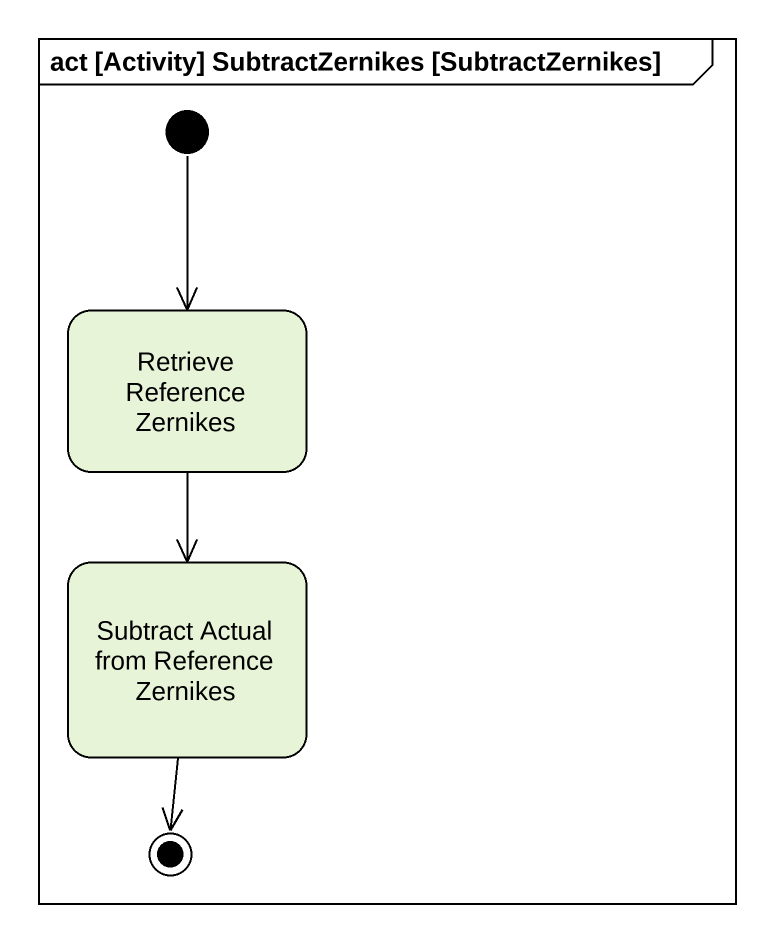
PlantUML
@startuml
mainframe act [Activity] SubtractZernikes [SubtractZernikes]
hide empty description
state "Retrieve Reference Zernikes" as Retrieve_Reference_Zernikes
state "Subtract Actual from Reference Zernikes" as Subtract_Actual_from
[*] --> Retrieve_Reference_Zernikes
Retrieve_Reference_Zernikes --> Subtract_Actual_from
Subtract_Actual_from --> [*]
@enduml
